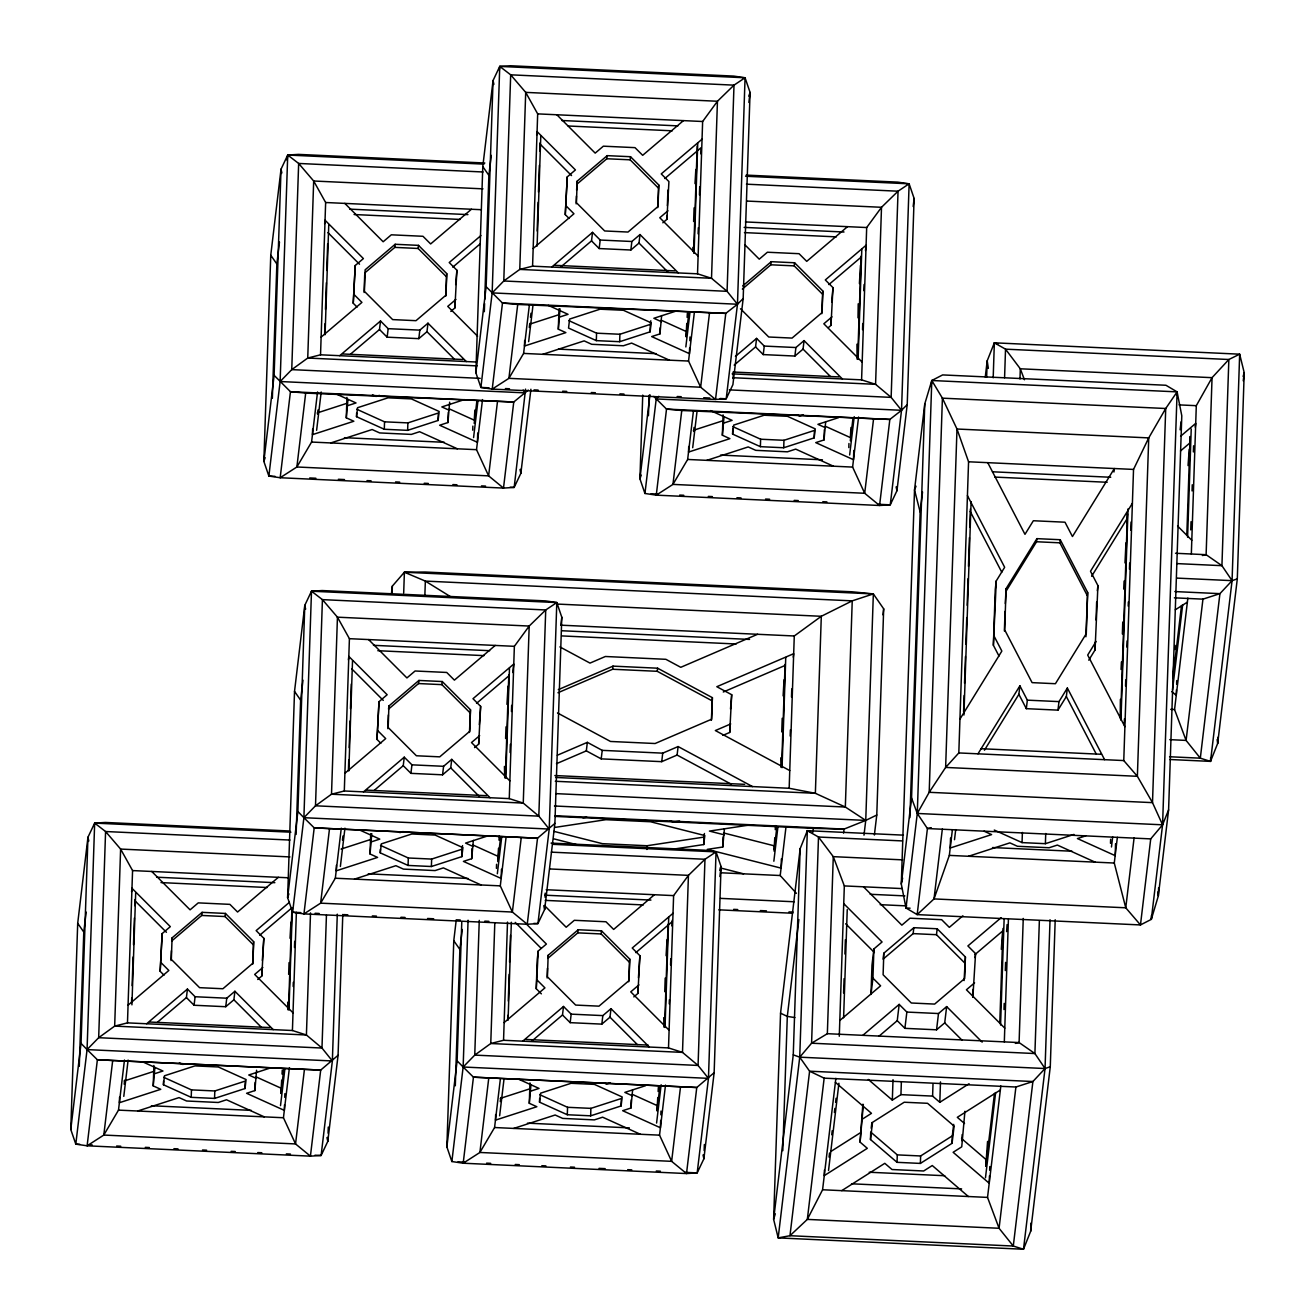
<?xml version="1.0" encoding="UTF-8"?>
<svg xmlns="http://www.w3.org/2000/svg" width="1315" height="1315" viewBox="0 0 1315 1315"><rect width="100%" height="100%" fill="white"/><g stroke="black" fill="none" stroke-linecap="round" stroke-linejoin="round"><path stroke-width="1.5" d="M1120.216 717.776L1120.396 699.366M342.788 914.451L338.07 1055.304L327.797 1141.371L321.107 1155.491L310.422 1156.148L87.119 1145.809L75.793 1144.132L70.78 1129.47L77.7 923.294L87.957 837.228L94.664 823.108L105.332 822.45L289.711 830.998M79.278 1066.35L83.782 932.056L86.165 912.084M70.78 1129.47L81.037 1043.403L87.957 837.228L88.795 841.041M290.911 832.198L94.664 823.108L87.069 1049.6L75.793 1144.132L79.87 1144.329M119.566 1097.17L119.369 1102.726L160.759 1089.313L153.214 1085.894L153.888 1065.512M338.07 1055.304L320.696 1070.081L97.376 1059.759L87.069 1049.6L98.674 1037.699L114.668 1026.111L127.473 1022.873L132.568 870.579L120.618 849.079L105.578 831.524L94.664 823.108M131.582 1002.079L131.714 997.97M132.125 985.675L133.094 956.958M133.505 944.647L134.393 918.002M134.804 905.69L135.018 899.542M131.927 1004.857L135.692 892.589M153.214 1085.894L154.874 1067.583M163.997 975.155L160.167 971.325L162.156 933.584L170.325 926.648L131.977 888.283L131.566 891.767M160.167 971.325L162.156 933.584M163.438 1084.76L164.506 1075.769L194.965 1065.89L218.306 1066.975L246.086 1079.549L245.017 1088.541L214.559 1098.419L191.217 1097.335L163.438 1084.76L163.57 1081.029M171.049 960.575L171.377 950.794M172.068 937.891L171.344 959.424L199.568 987.664L222.909 988.749L252.924 963.205L253.647 941.655L225.424 913.432L202.099 912.347L172.068 937.891L171.706 940.998L201.721 915.454L202.099 912.347M191.217 1097.335L191.464 1089.888L163.685 1077.314M214.559 1098.419L214.805 1090.957L245.264 1081.094L245.017 1088.541M484.84 163.011L298.406 154.381L287.722 155.038L281.032 169.175L270.759 255.225L263.855 461.401L268.868 476.063L280.177 477.739L503.497 488.079L514.165 487.421L520.871 473.301L530.898 389.24M252.628 964.355L253.647 941.655M272.353 398.281L276.857 263.986L279.47 242.026M265.137 457.702L263.855 461.401L274.112 375.334L281.032 169.175L281.87 172.972M284.517 1104.797L284.336 1110.37L246.595 1093.291L254.863 1090.595L255.143 1082.442M254.863 1090.595L256.589 1070.246M257.74 979.494L261.817 976.026L262.014 970.174M262.342 960.443L263.822 938.285L256.146 930.609L289.382 902.337M261.817 976.026L263.822 938.285M294.527 691.394L287.607 897.57L292.62 912.232L303.946 913.909L527.249 924.248L537.934 923.59L544.64 909.47L554.897 823.404L561.801 617.228L556.804 602.566L545.478 600.889L322.159 590.55L311.491 591.208L304.784 605.344L294.527 691.394L300.625 700.155L296.122 834.45M288.659 974.316L289.053 962.629M284.78 1097.384L284.895 1093.669M288.527 1009.345L291.897 908.846M288.955 1010.068L292.374 908.024M288.906 893.871L287.607 897.57L297.88 811.519L304.784 605.344L305.639 609.141M293.179 986.464L293.311 982.354M294.478 947.49L294.692 941.343M314.975 1155.211L321.107 1155.491L332.366 1060.958L321.978 1048.039L306.411 1034.987L292.423 1030.516L296.385 912.314M312.641 429.101L312.444 434.657L353.834 421.244L346.289 417.825L346.963 397.442M533.841 923.409L537.934 923.59L549.21 829.058L556.804 602.566L311.491 591.208L303.897 817.7L292.62 912.232L300.79 912.61M274.999 476.342L268.868 476.063L280.128 381.531L291.749 369.63L307.743 358.042L320.531 354.803L325.643 202.51L313.677 181.01L298.653 163.454L287.722 155.038L287.114 160.249M324.641 334.01L324.986 323.753M325.479 309.403L326.367 282.741M326.778 270.43L327.665 243.768M325.068 334.733L328.766 224.52M310.521 912.889L306.411 1034.987L114.668 1026.111L120.618 849.079L289.925 856.92M326.432 915.339L321.978 1048.039L98.674 1037.699L105.578 831.524L289.974 840.055M346.289 417.825L347.949 399.513M357.072 307.085L353.242 303.255L355.231 265.515L363.4 258.578L325.052 220.213L324.641 223.698M353.242 303.255L355.231 265.515M336.393 865.27L336.213 870.826L377.586 857.413L370.041 853.994L370.731 833.611M327.945 1137.278L327.797 1141.371L326.958 1137.557M328.076 1133.201L328.273 1127.086M337.298 914.172L332.366 1060.958L87.069 1049.6L81.037 1043.403M356.513 416.691L357.581 407.699L388.04 397.82L411.381 398.905L439.161 411.48L438.092 420.471L407.634 430.35L384.292 429.265L356.513 416.691L356.628 412.959M554.897 823.404L537.523 838.197L314.203 827.858L303.897 817.7L315.501 805.799L331.512 794.211L344.3 790.989L349.412 638.679L337.445 617.179L322.422 599.624L311.491 591.208M364.107 292.505L364.699 274.884M348.409 770.179L348.754 759.922M349.165 747.627L350.053 720.965M350.464 708.654L351.286 684.047M348.82 770.919L352.519 660.689M384.292 429.265L384.539 421.819L356.76 409.244M370.041 853.994L371.767 833.644M380.84 743.254L376.994 739.424L378.999 701.684L387.152 694.747L348.804 656.382L348.393 659.867M376.994 739.424L378.999 701.684M380.265 852.86L381.35 843.868L411.809 833.989L435.134 835.074L462.929 847.649L461.844 856.64L431.386 866.519L408.061 865.434L380.265 852.86L380.397 849.145M392.084 594.265L392.347 586.096L404.395 572.222L425.09 572.025L851.989 591.783L873.341 593.92L883.68 608.845L876.776 815.021L874.376 835.025M387.876 728.691L388.336 714.966M388.911 705.991L388.188 727.54L416.395 755.763L439.736 756.848L469.767 731.304L470.491 709.755L442.267 681.532L418.926 680.447L388.911 705.991L388.533 709.097L418.548 683.553L418.926 680.447M407.634 430.35L407.88 422.888L438.339 413.025L438.092 420.471M403.689 592.966L404.395 572.222L873.341 593.92L865.747 820.412L863.988 835.173M408.061 865.434L408.308 857.988L380.528 845.414M424.86 595.383L425.353 581.098L404.395 572.222M445.703 296.286L446.722 273.586L418.499 245.363L395.158 244.278L365.143 269.822L364.419 291.355L392.643 319.594L415.984 320.679L445.999 295.135L446.722 273.586M431.386 866.519L431.649 859.073L462.107 849.194L462.535 845.594M477.723 433.013L477.411 442.3L439.654 425.222L447.938 422.542L448.284 412.335M447.938 422.542L449.664 402.176M450.815 311.425L454.891 307.957L455.154 300.165M455.68 284.566L456.897 270.216L449.22 262.54L480.945 235.549M454.891 307.957L456.897 270.216M551.067 843.096L704.725 850.197L716.05 851.873L721.064 866.536L714.144 1072.711L703.887 1158.778L697.18 1172.898L686.512 1173.555L463.192 1163.216L451.867 1161.54L446.87 1146.877L453.774 940.702L456.157 920.697M472.726 430.186L472.874 426.109M475.882 372.77L482.786 166.594L493.059 80.527L499.749 66.407L510.434 65.75L733.737 76.089L745.063 77.766L750.076 92.428L743.172 298.604L732.899 384.67L726.209 398.79L715.524 399.448L492.221 389.108L480.896 387.432L475.882 372.77L486.139 286.703L493.059 80.527L493.898 84.341M461.844 856.64L462.107 849.194M455.302 1085.795L459.872 949.463L462.255 929.491M446.87 1146.877L457.127 1060.827L461.779 922.012M469.455 732.455L470.491 709.755M484.315 311.688L484.594 303.551M484.725 299.475L488.884 175.355L491.268 155.384M468.074 920.221L463.143 1067.007L451.867 1161.54M501.475 869.199L501.163 878.469L463.422 861.391L471.69 858.711L472.036 848.504M471.69 858.711L473.351 840.384M474.567 747.594L478.66 744.126L478.857 738.274M479.301 724.647L480.649 706.385L472.989 698.709L513.77 664.026L512.751 672.524M478.66 744.126L480.649 706.385M479.268 920.368L474.748 1055.107L463.143 1067.007L473.449 1077.166L696.769 1087.505L714.144 1072.711M496.429 868.393L496.56 864.317M494.785 923.459L490.758 1043.518L474.748 1055.107L698.068 1065.446L708.456 1078.366L697.18 1172.898L684.918 1172.339M505.618 738.52L506.012 726.833M505.371 777.444L508.806 674.907M505.782 778.184L509.48 667.954M495.64 1114.578L495.459 1120.133L536.849 1106.72L529.288 1103.301L529.978 1082.919M510.072 752.509L510.352 744.306M511.453 711.497L511.65 705.35M297.88 811.519L303.897 817.7L549.21 829.058L538.821 816.138L523.255 803.087L509.267 798.616L514.362 646.322L529.189 626.055L545.725 609.963L556.804 602.566M524.669 340.454L524.471 346.026L565.861 332.613L558.316 329.194L558.99 308.795M521.003 469.208L520.871 473.301L520.033 469.488M457.127 1060.827L463.143 1067.007L708.456 1078.366L716.05 851.873L704.971 859.27L698.068 1065.446L682.501 1052.395L490.758 1043.518L503.546 1040.28L507.508 922.094M525.573 389.108L514.165 487.421L510.089 487.24M489.065 387.81L480.896 387.432L492.155 292.9L503.777 280.983L519.77 269.411L532.575 266.172L537.671 113.879L525.704 92.379L510.68 74.824L499.749 66.407L499.338 69.876M507.656 1019.487L507.787 1015.377M508.28 1001.027L509.168 974.366M509.579 962.07L510.483 935.409M508.067 1020.226L511.354 922.242M537.161 231.013L538.114 202.313M538.46 192.056L539.364 165.394M539.84 151.028L540.12 142.825M537.095 246.102L540.794 135.889M529.288 1103.301L530.948 1084.99M541.369 993.844L536.257 988.732L537.227 959.506L538.246 950.992L546.399 944.055L526.526 924.166M536.257 988.732L538.246 950.992M558.316 329.194L560.042 308.844M569.099 218.454L565.269 214.608L567.258 176.884L575.428 169.931L537.079 131.582L536.668 135.067M565.269 214.608L567.258 176.884M544.772 905.394L544.64 909.47L543.785 905.673M545.051 897.225L545.183 893.148M539.528 1102.167L540.596 1093.176L571.055 1083.297L594.396 1084.382L622.176 1096.957L621.107 1105.948L590.649 1115.827L567.307 1114.742L539.528 1102.167L539.643 1098.452M547.122 977.982L547.451 968.202M548.158 955.298L547.435 976.831L575.658 1005.071L598.982 1006.156L629.014 980.612L629.737 959.062L601.514 930.839L578.173 929.754L548.158 955.298L547.78 958.405L577.811 932.861L578.173 929.754M576.151 203.874L576.414 196.034M576.611 190.165L577.17 181.174L607.201 155.647L630.526 156.715L658.749 184.955L658.026 206.504L628.011 232.048L604.67 230.963L576.447 202.724L577.17 181.174M567.307 1114.742L567.554 1107.296L539.775 1094.721M596.32 340.634L568.54 328.06L569.609 319.068L600.067 309.189L623.409 310.274L651.188 322.833L650.12 331.824L619.661 341.703L596.32 340.634L596.566 333.172L568.787 320.613M590.649 1115.827L590.895 1108.364L621.354 1098.502L621.107 1105.948M619.661 341.703L619.907 334.257L650.366 324.378L650.793 320.778M642.739 395.108L639.928 478.808L644.942 493.47L656.267 495.147L879.571 505.486L890.255 504.829L896.961 490.709L907.218 404.642L914.122 198.466L909.125 183.804L897.8 182.127L746.197 175.109M650.12 331.824L650.366 324.378M628.702 981.763L629.737 959.062M648.443 415.688L649.117 395.338M657.73 207.655L658.749 184.955M660.672 1120.347L660.426 1127.777L622.669 1110.698L630.953 1108.019L631.216 1099.85M630.953 1108.019L632.614 1089.691M633.83 996.902L637.906 993.433L638.104 987.581M638.433 977.85L639.895 955.693L632.236 948.016L673.017 913.317M689.619 348.097L689.438 353.669L651.681 336.574L659.966 333.895L660.163 327.78M637.906 993.433L639.895 955.693M659.966 333.895L661.626 315.584M662.842 222.794L666.919 219.326L667.05 215.413M667.379 205.682L667.905 190.1M666.919 219.326L668.924 181.585L661.248 173.909L702.046 139.209M646.881 849.457L646.996 845.742L704.002 837.096L704.429 833.496M664.749 991.724L665.193 978.097M660.853 1114.791L660.985 1111.076M664.617 1026.752L668.053 924.215M665.028 1027.492L668.727 917.262M689.865 340.667L689.997 336.969M693.63 221.512L694.09 207.869M693.63 252.644L697.213 145.998M694.057 253.368L697.739 143.154M669.253 1003.871L669.401 999.762M670.568 964.898L670.765 958.75M671.866 925.941L672.195 920.303M549.736 868.952L688.435 875.363L682.501 1052.395L668.513 1047.924L673.609 895.614L688.435 875.363L704.971 859.27L551.33 852.153M688.715 446.508L688.534 452.064L729.907 438.651L722.362 435.232L723.053 414.85M698.134 233.856L698.347 227.709M699.448 194.899L699.712 186.681M700.813 153.871L701.027 147.724L664.815 178.528M486.139 286.703L502.478 303.042L517.716 304.455L725.781 313.381L737.468 304.242L727.08 291.322L711.514 278.287L697.525 273.816L702.637 121.506L717.448 101.255L734 85.146L745.063 77.766L737.468 304.242L726.209 398.79L720.078 398.511M674.266 849.013L703.755 844.542L704.002 837.096M711.366 720.357L712.385 697.657L657.615 668.201L613.004 666.13L558.316 689.635M712.385 697.657L711.662 719.206L655.1 743.517L610.489 741.463L557.478 712.944M722.362 435.232L724.023 416.921M704.018 1154.702L703.887 1158.778L703.032 1154.965M704.15 1150.609L704.363 1144.494M733.113 378.539L733.31 372.408M732.587 434.098L733.671 425.107L764.13 415.228L787.455 416.313L815.251 428.887L814.166 437.879L783.707 447.757L760.382 446.673L732.587 434.098L732.784 428.509M781.389 858.859L781.077 868.13L707.256 849.375L722.757 847.024L723.102 836.833M722.757 847.024L724.417 828.713M722.872 735.381L729.71 732.455L729.973 724.664M730.499 709.064L731.699 694.715L716.823 686.709L793.685 653.687L793.274 657.171M729.71 732.455L731.699 694.715M760.382 446.673L760.629 439.226L732.85 426.652M783.707 447.757L783.97 440.295L814.429 430.432L814.166 437.879M781.751 731.913L782.211 718.286M781.636 766.941L785.071 664.404M782.047 767.664L785.745 657.451M1055.205 919.777L1050.274 1066.744L1030.664 1231.267L1023.497 1249.25L778.184 1237.892L773.631 1219.367L780.551 1013.191L800.161 848.668L807.328 830.686L903.405 835.14M790.2 736.022L790.397 729.874M791.499 697.049L791.778 688.846M876.776 815.021L865.747 820.412L845.331 807.032L815.366 793.307L789.164 788.277L794.276 635.983L821.3 616.291L852.235 600.856L873.341 593.92M782.803 1150.707L787.307 1016.413L798.863 919.547M773.631 1219.367L793.257 1054.844L800.161 848.668M821.776 313.693L822.812 290.993L794.589 262.77L771.247 261.685L742.728 285.947M822.812 290.993L822.089 312.543L792.057 338.087L768.716 337.002L740.509 308.778M810.73 831.754L807.328 830.686L799.734 1057.178L778.184 1237.892L789.97 1235.706L1013.29 1246.045L1023.497 1249.25L1045.047 1068.536L1050.044 919.711M853.797 450.437L853.484 459.708L815.744 442.629L824.012 439.95L824.357 429.742M824.012 439.95L825.672 421.622M828.253 327.682L830.981 325.364L831.179 319.512M831.754 301.99L832.97 287.623L825.31 279.947L866.092 245.247L865.467 250.491M830.981 325.364L832.97 287.623M793.257 1054.844L799.734 1057.178L811.585 1043.206L827.349 1033.689L833.283 856.657L818.505 837.03L807.328 830.686M824.439 1170.071L824.258 1175.643L867.308 1148.324L860.076 1142.127L862.854 1104.238M848.816 447.593L848.948 443.517M858.005 317.819L858.218 303.814M857.692 358.683L861.128 256.146M858.103 359.422L861.802 249.192M862.541 329.654L862.739 323.49M863.84 290.681L864.054 284.533M839.282 1036.253L844.329 885.916L833.283 856.657L902.632 859.862M653.802 396.456L666.524 409.096L681.762 410.494L889.844 419.436L901.531 410.296L891.143 397.377L875.576 384.325L861.588 379.854L866.684 227.544L881.51 207.293L898.046 191.201L909.125 183.804L901.531 410.296L890.255 504.829L877.993 504.27M843.589 993.006L844.082 978.656M844.904 954.033L845.381 939.683M843.605 1017.761L847.238 909.586M860.076 1142.127L863.347 1104.534M873.916 948.92L871.977 965.194L870.99 994.419L872.93 978.146L873.916 948.92L882.069 941.984L843.72 903.619M870.481 1139.53L872.535 1122.336L904.21 1102.233L927.552 1103.301L954.115 1126.117L952.06 1143.31L920.385 1163.413L897.044 1162.329L870.481 1139.53L870.727 1132.084L897.29 1154.882L920.632 1155.967L952.323 1135.848L953.687 1124.391M897.093 486.632L896.961 490.709L896.107 486.895M883.811 953.211L883.105 974.76L911.311 1003L934.653 1004.085L964.684 978.541L965.407 956.991L937.184 928.768L913.843 927.683L883.811 953.211L883.105 959.161L913.136 933.617L913.843 927.683M969.073 1083.724L939.814 1102.299L932.598 1096.102L900.939 1094.639L892.326 1100.113L893.016 1079.714M901.301 884.075L914.517 489.953L924.774 403.886L931.793 380.512L942.625 374.923L1165.945 385.262L1177.106 391.87L1181.791 415.787L1168.591 809.925L1158.318 895.975L1151.315 919.366L1140.467 924.938L917.163 914.615L906.002 908.007L901.301 884.075L911.558 798.024L924.774 403.886M897.044 1162.329L897.29 1154.882M910.079 908.188L906.002 908.007L906.134 904.03M909.914 817.601L920.155 511.995L922.538 492.024M900.939 1094.639L901.35 1082.409M920.385 1163.413L920.632 1155.967M932.598 1096.102L933.009 1083.872M939.814 1102.299L940.488 1081.916M950.548 838.033L950.203 848.011L991.592 834.598L984.047 831.179M906.002 908.007L917.278 813.459L929.195 792.304L945.633 767.434L958.816 752.936L968.563 461.779L956.991 429.019L942.411 398.166L931.793 380.512L1177.106 391.87L1162.575 824.817L1151.315 919.366L1151.447 915.388M963.599 711.892L964.142 695.487M964.552 683.192L965.457 656.547M965.868 644.235L966.755 617.59M967.166 605.295L968.07 578.633M968.481 566.338L969.434 537.638M969.78 527.381L970.404 508.938M963.928 715.031L971.095 501.623M952.06 1143.31L952.323 1135.848M964.092 980.563L965.407 956.991M986.644 377.142L987.203 360.803L994.354 342.821L1239.667 354.179L1244.22 372.704L1237.3 578.879L1217.69 743.402L1210.523 761.385L1169.643 759.495M961.939 1140.713L962.153 1134.598M989.472 1175.857L989.225 1183.27L953.128 1152.302L961.742 1146.828L964.931 1111.274M993.187 377.8L994.354 342.821L997.773 343.889M972.706 997.164L972.968 989.373M972.886 997.082L975.566 953.622L967.889 945.945L1001.142 917.673M998.973 656.021L993.384 645.27L995.258 589.399L996.277 580.885L1004.66 567.291L967.429 495.623M993.384 645.27L996.277 580.885M1004.578 377.75L1005.531 349.165L994.354 342.821M1004.381 631.036L1005.038 611.409M1005.301 603.569L1006.074 588.693L1036.91 538.64L1060.252 539.725L1087.653 592.473L1086.272 633.666L1055.419 683.718L1032.094 682.633L1004.693 629.885L1006.074 588.693M989.653 1170.284L989.784 1166.569M1019.98 378.967L1020.309 368.792L1005.531 349.165L1228.851 359.505L1239.667 354.179L1232.073 580.655L1210.523 761.385L1200.316 758.18L1169.577 756.75M999.795 1022.823L1002.967 928.489M1000.567 1025.026L1004.134 918.889M1004.002 1009.558L1004.2 1003.394M1005.301 970.585L1005.581 962.383M1006.616 931.628L1007.093 924.577M1004.315 1041.907L1008.408 919.448M1073.944 834.433L1045.392 843.688L1022.051 842.603L1022.396 832.444M1023.251 918.429L1019.092 1042.565L1034.905 1053.545L1045.047 1068.536L1050.274 1066.744M1039.36 920.862L1034.905 1053.545L811.585 1043.206L818.505 837.03L902.501 840.926M1030.664 1231.267L1030.927 1223.098M1045.392 843.688L1045.737 833.513M1085.894 636.772L1087.653 592.473M1088.754 660.179L1095.05 649.972L1095.313 641.999M1096.053 620.039L1096.644 602.089M1095.05 649.972L1097.926 585.602L1090.497 571.269L1132.396 503.267M1110.501 843.342L1110.633 839.249M1122.369 633.978L1122.763 622.011M1115.564 843.671L1115.169 855.638L1077.429 838.559L1085.697 835.88M1120.561 719.157L1127.432 514.149M1120.955 720.242L1128.04 508.889M1124.226 724.992L1124.44 718.845M1125.541 686.036L1125.739 679.888M1126.84 647.079L1127.054 640.931M1128.221 606.084L1128.352 601.974M1129.454 569.181L1129.667 563.034M1130.768 530.224L1131.032 522.022M1117.356 837.343L1114.282 863.034L1125.755 907.794L1140.467 924.938L1150.724 838.888L1162.575 824.817L1152.499 802.643L1137.376 776.31L1123.766 760.563L1133.53 469.422L1148.735 437.895L1165.715 408.505L1177.106 391.87L1176.678 395.322M1158.597 887.773L1158.318 895.975L1157.825 891.948M1176.432 689.849L1176.251 695.405L1171.731 691.542M1176.629 684.277L1176.744 680.562M1186.82 534.958L1190.124 436.531L1189.648 443.171L1180.492 450.963M1187.593 537.145L1191.226 428.986M1190.749 529.896L1191.028 521.693M1192.064 490.922L1192.261 484.775M1193.362 451.965L1193.576 445.801M1191.341 554.042L1196.305 405.678L1212.052 377.668L1228.851 359.505L1221.931 565.68L1232.073 580.655L1237.3 578.879M1210.523 761.385L1210.655 757.604M1217.887 737.271L1217.69 743.402L1217.115 739.622M1123.7 589.087L1124.095 581.049M1124.983 562.935L1125.969 542.799M1126.955 522.68L1127.399 513.491M1121.054 669.466L1121.432 661.905M281.673 1080.157L280.9 1093.488L283.81 1069.079M282.035 1074.076L282.281 1070.032M290.023 938.285L290.96 922.094M474.863 410.066L474.271 420.175L449.27 408.866M497.826 859.846L498.516 848.257M498.993 840.154L499.223 836.11M506.965 704.363L508.034 686.151M686.775 323.441L686.003 336.772L688.912 312.378M687.137 317.375L687.367 313.332M694.994 183.607L695.832 169.438M657.763 1097.565L656.974 1110.896L659.883 1086.486M658.125 1091.483L658.355 1087.439M666.097 955.693L667.05 939.518M774.091 849.326L774.782 837.754M775.258 829.65L775.488 825.606M783.115 695.882L784.069 679.691M850.953 427.474L850.361 437.583L825.36 426.274M859.402 283.58L860.47 265.367M856.953 344.201L857.068 359.126M987.565 1141.42L985.773 1166.389L994.485 1093.39M1001.307 949.348L1002.622 931.036L975.122 954.427M1174.311 657.631L1172.816 678.524L1181.511 605.525M1174.887 649.495L1175.183 645.418M1188.053 465.559L1189.22 449.27M112.613 1061.156L103.803 1135.059L87.119 1145.809L97.376 1059.759L320.696 1070.081L310.422 1156.148L295.546 1143.935L283.448 1117.75L289.432 1067.665M304.357 1070.032L295.546 1143.935L103.803 1135.059L118.498 1110.123L124.465 1060.038M124.185 1084.185L124.662 1080.125M123.791 1096.365L128.114 1060.071M157.389 1022.265L186.418 997.575L187.437 989.061L195.097 996.737L226.755 998.2L234.908 991.263L273.257 1029.629M234.908 991.263L233.889 999.778L225.736 1006.715L194.078 1005.252L195.097 996.737M253.285 944.762L225.062 916.539L225.424 913.432M225.736 1006.715L226.755 998.2M528.285 390.062L513.754 402.012L305.688 393.086L296.878 466.989L280.177 477.739L290.451 391.689L274.112 375.334M305.688 393.086L290.451 391.689L513.754 402.012L503.497 488.079L488.621 475.866L296.878 466.989L311.573 442.054L317.54 391.969M317.49 414.077L317.983 410.017M316.619 430.317L321.189 392.002M300.625 700.155L302.992 680.184M280.506 1105.652L284.829 1069.358M350.464 354.195L379.493 329.506L380.512 320.992L388.172 328.668L419.83 330.131L427.983 323.194L466.332 361.559M364.765 272.928L394.796 247.384L395.158 244.278M427.983 323.194L426.964 331.709L418.811 338.645L387.152 337.182L388.172 328.668M329.44 829.255L320.63 903.158L303.946 913.909L314.203 827.858L537.523 838.197L527.249 924.248L512.373 912.035L500.292 885.866L506.012 837.803M521.184 838.132L512.373 912.035L320.63 903.158L335.325 878.223L341.292 828.138M342.459 840.088L342.952 836.028M340.371 866.486L344.941 828.171M446.36 276.692L418.137 248.469L418.499 245.363M418.811 338.645L419.83 330.131M391.393 594.101L392.347 586.096M374.216 790.381L403.245 765.675L404.264 757.177L411.94 764.837L443.582 766.3L451.735 759.363L490.084 797.728M451.735 759.363L450.733 767.878L442.563 774.814L410.921 773.352L411.94 764.837M470.113 712.878L441.889 684.638L442.267 681.532M474.205 423.381L476.868 401.009M473.581 437.583L477.904 401.289M497.432 401.963L488.621 475.866L476.523 449.681L482.506 399.596M442.563 774.814L443.582 766.3M517.716 304.455L508.905 378.342L492.221 389.108L502.478 303.042L725.781 313.381L715.524 399.448L700.648 387.218L688.55 361.05L694.287 313.003M709.459 313.332L700.648 387.218L508.905 378.342L523.6 353.423L529.32 305.359M529.288 327.484L529.764 323.408M530.487 317.31L530.981 313.249M528.646 341.67L532.97 305.376M497.728 861.588L500.637 837.195M497.333 873.752L501.673 837.458M488.703 1078.563L479.893 1152.466L463.192 1163.216L473.449 1077.166L696.769 1087.505L686.512 1173.555L671.636 1161.342L659.538 1135.157L665.505 1085.089M560.963 266.863L591.52 240.875L592.539 232.361L600.199 240.037L631.857 241.5L640.011 234.563L678.359 272.928M576.808 184.281L606.823 158.753L607.201 155.647M640.011 234.563L638.991 243.078L630.838 250.014L599.18 248.551L600.199 240.037M680.447 1087.439L671.636 1161.342L479.893 1152.466L494.572 1127.53L500.308 1079.484M500.259 1101.592L500.752 1097.532M499.634 1115.794L503.957 1079.5M560.847 625.25L561.801 617.228M658.388 188.061L630.164 159.822L630.526 156.715M630.838 250.014L631.857 241.5M556.442 763.703L586.326 750.865L587.345 742.35L602.221 750.355L662.727 753.15L678.113 746.558L752.509 786.584M531.95 1040.987L562.491 1014.983L563.51 1006.468L571.187 1014.144L602.829 1015.607L610.998 1008.671L649.331 1047.036M731.321 784.233L677.094 755.057L661.724 761.664L601.202 758.87L602.221 750.355M610.998 1008.671L609.979 1017.185L601.826 1024.122L570.168 1022.659L571.187 1014.144M557.955 692.742L612.642 669.253L613.004 666.13M649.955 394.747L639.928 478.808L641.227 475.11M644.942 493.47L656.218 398.938L658.799 396.292M629.359 962.186L601.136 933.946L601.514 930.839M601.826 1024.122L602.829 1015.607M685.838 346.93L689.931 312.641M681.762 410.494L672.951 484.397L656.267 495.147L666.524 409.096L889.844 419.436L879.571 505.486L864.695 493.273L852.613 467.088L858.58 417.019M712.023 700.78L657.253 671.308L657.615 668.201M873.505 419.37L864.695 493.273L672.951 484.397L687.646 459.461L693.383 411.414M693.58 431.484L694.057 427.424M692.693 447.725L697.032 411.431M661.724 761.664L662.727 753.15M748.876 102.439L750.076 92.428L748.794 96.143M677.094 755.057L678.113 746.558M656.58 1123.059L661.149 1084.744M734.181 365.11L755.566 346.913L756.585 338.399L764.262 346.075L795.904 347.538L804.057 340.601L842.405 378.967M742.35 289.053L770.869 264.792L771.247 261.685M703.755 844.542L704.824 835.551L650.498 821.744L605.886 819.689L554.782 827.431M804.057 340.601L803.054 349.116L794.885 356.053L763.242 354.59L764.262 346.075M719.864 876.546L721.064 866.536L719.765 870.251M822.434 294.116L794.211 265.877L794.589 262.77M794.885 356.053L795.904 347.538M773.993 851.084L776.902 826.675M773.845 861.226L777.921 826.954M796.397 893.345L780.206 875.527L785.926 827.464M850.295 440.788L852.958 418.433M849.654 454.99L854.224 416.674M812.834 832.362L813.311 828.368L844.033 829.091L865.747 820.412L554.47 805.996M913.169 206.471L914.122 198.466M843.556 833.085L844.033 829.091L554.651 815.695M824.16 1078.152L807.328 1219.399L789.97 1235.706L809.596 1071.199L799.734 1057.178L1045.047 1068.536L1032.9 1081.522L1015.903 1087.012L824.16 1078.152L809.596 1071.199L1032.9 1081.522L1013.29 1246.045L999.071 1228.276L987.532 1197.406L1000.83 1085.96M882.973 614.845L883.68 608.845M1015.903 1087.012L999.071 1228.276L807.328 1219.399L822.582 1189.763L835.863 1078.333M829.058 1157.101L829.551 1153.041M831.721 1134.796L832.198 1130.736M834.384 1112.49L834.861 1108.43M835.584 1102.348L836.077 1098.288M828.532 1170.498L838.921 1083.264M931.168 385.706L931.793 380.512L917.278 813.459L927.42 828.549L917.163 914.615L934.012 898.918L949.331 855.391L952.389 829.716M871.188 1128.254L871.878 1122.533M878.913 1036.269L897.241 1020.67L899.181 1004.397L906.857 1012.073L938.499 1013.536L946.652 1006.6L982.157 1042.121M946.652 1006.6L944.712 1022.873L936.559 1029.809L904.901 1028.346L906.857 1012.073M985.264 377.06L987.203 360.803L988.338 368.364M942.345 829.025L934.012 898.918L1125.755 907.794L1134.089 837.902M964.684 962.942L936.477 934.702L937.184 928.768M954.509 839.71L955.709 829.617M936.559 1029.809L938.499 1013.536M975.073 957.682L975.566 953.622M1005.696 591.799L1036.549 541.747L1036.91 538.64M984.442 750.224L1018.878 694.336L1019.898 685.822L1027.344 700.155L1026.325 708.67L1057.967 710.133L1066.35 696.523L1067.369 688.024L1104.6 759.676M1087.275 595.58L1059.89 542.832L1060.252 539.725M985.477 1177.763L995.636 1092.551M1057.967 710.133L1058.986 701.618L1067.369 688.024M1097.318 590.698L1097.926 585.602M1113.937 472.019L1114.364 468.535L1072.448 536.536L1065.002 522.203L1033.36 520.74L1024.977 534.334L987.746 462.666M1111.471 846.975L1112.671 836.882M1180.13 429.791L1181.084 421.786M1195.269 427.194L1195.713 423.381L1180.607 436.235M1172.52 689.898L1182.678 604.686M1176.892 578.107L1232.073 580.655L1219.926 593.657L1200.316 758.18L1186.097 740.411L1174.558 709.541L1187.856 598.095M1174.854 591.569L1219.926 593.657L1202.946 599.147L1186.097 740.411L1169.775 739.655M1243.25 380.824L1244.22 372.704L1243.119 376.419M901.745 882.102L902.632 878.141M774.19 1217.509L775.291 1213.811M916.013 486.221L914.517 489.953L920.155 511.995M1168.591 809.925L1162.575 824.817L917.278 813.459L911.558 798.024M959.95 719.091L1001.849 651.089L994.403 636.756M977.982 753.824L1019.898 685.822M1091.631 576.282L1127.136 518.652M1096.069 641.457L1087.686 655.067L1124.9 726.718M743.172 298.604L737.468 304.242L492.155 292.9L499.749 66.407L745.063 77.766M907.218 404.642L901.531 410.296L656.218 398.938M321.139 337.1L361.921 302.401L354.261 294.741M471.428 209.249L430.646 243.949L422.97 236.289L391.311 234.81L383.158 241.763L344.826 203.398M339.714 355.691L380.512 320.992M452.787 267.159L480.287 243.768M455.911 299.442L447.757 306.379L477.575 336.213M533.167 248.469L573.948 213.77L566.288 206.093M683.455 120.618L642.673 155.318L634.997 147.642L603.355 146.179L595.185 153.115L556.853 114.767M551.741 267.06L592.539 232.361M667.938 210.811L659.785 217.748L698.117 256.113M847.518 226.673L806.72 261.356L799.06 253.696L767.401 252.233L759.248 259.17L745.046 244.952M735.43 356.398L756.585 338.399M828.877 284.566L860.947 257.28M831.984 316.849L823.831 323.786L862.18 362.151M344.892 773.286L385.69 738.586L378.013 730.91M495.196 645.435L454.398 680.134L446.738 672.458L415.08 670.995L406.927 677.932L368.578 639.567M363.466 791.877L404.264 757.177M476.556 703.328L508.626 676.041M128.065 1005.17L168.846 970.47L161.186 962.81M278.353 877.319L237.571 912.018L229.895 904.358L198.253 902.879L190.083 909.832L151.751 871.467M479.663 735.611L471.51 742.548L509.858 780.913M146.639 1023.76L187.437 989.061M259.713 935.228L291.799 907.942M262.836 967.511L254.683 974.448L293.015 1012.813M504.138 1022.577L544.936 987.877L537.26 980.217M654.443 894.726L613.645 929.426L605.985 921.766L574.326 920.303L566.173 927.239L544.87 905.92M522.729 1041.168L563.51 1006.468M635.803 952.635L672.014 921.831M638.926 984.919L630.756 991.855L669.105 1030.22M839.808 1020.506L880.606 985.806L872.93 978.146M962.909 915.799L949.315 927.354L941.655 919.678L909.996 918.215L901.843 925.168L863.495 886.803M862.919 1035.25L899.181 1004.397M974.579 982.847L966.426 989.784L1004.775 1028.149M1175.314 609.782L1187.379 602.139M862.87 1118.802L871.467 1113.345L835.387 1082.36M830.981 1151.414L861.259 1132.199M841.748 1190.65L884.798 1163.331L892.014 1169.528L923.656 1170.991L932.269 1165.534L968.366 1196.518M1000.337 1090.004L957.304 1117.323L964.52 1123.52M757.621 634.274L680.759 667.313L665.883 659.308L605.377 656.497L589.991 663.105L559.878 646.898M557.346 755.237L587.345 742.35M723.283 692.019L784.891 665.538M730.729 723.94L715.36 730.548L789.756 770.574M531.211 323.671L559.105 314.63M559.763 316.997L568.047 314.318L548.273 305.359M317.31 412.91L347.078 403.261M347.735 405.628L356.02 402.949L336.245 394.007M379.378 395.371L376.074 396.44L372.474 394.812M542.766 354.31L584.156 340.881L591.701 344.3L623.359 345.763L631.627 343.084L669.384 360.162M676.436 310.965L653.867 318.279L661.412 321.698M330.739 442.941L372.129 429.528L379.673 432.931L411.332 434.41L419.6 431.714L457.357 448.793M464.409 399.596L441.84 406.927L449.385 410.329M693.399 430.317L723.151 420.668M723.825 423.036L732.093 420.356L710.527 410.592M803.399 414.833L799.635 416.05L796.611 414.685M706.829 460.349L748.202 446.936L755.763 450.338L787.406 451.818L795.69 449.122L833.431 466.2M838.608 417.628L817.93 424.334L825.475 427.737M341.078 849.079L370.83 839.43M371.504 841.797L379.772 839.118L359.998 830.176M399.826 832.625L403.146 831.54M354.508 879.11L395.881 865.697L403.442 869.116L435.084 870.579L443.369 867.884L481.109 884.979M488.177 835.781L465.609 843.096L473.153 846.515M124.251 1080.979L154.003 1071.331M154.66 1073.697L162.945 1071.018L143.171 1062.076M137.664 1111.011L179.054 1097.598L186.599 1101L218.257 1102.48L226.525 1099.784L264.282 1116.862M269.46 1068.273L248.765 1074.996L256.326 1078.399M968.498 856.279L1009.887 842.866L1017.432 846.285L1049.091 847.748L1057.359 845.068L1095.116 862.147M500.325 1098.387L530.093 1088.738M530.75 1091.105L539.019 1088.426L517.452 1078.662M610.324 1082.902L606.56 1084.119L603.536 1082.755M513.754 1128.418L555.144 1115.005L562.688 1118.408L594.331 1119.887L602.615 1117.191L640.356 1134.27M645.55 1085.697L624.855 1092.403L632.4 1095.806M931.267 827.661L927.42 828.549L1150.724 838.888M1202.387 555.522L1206.118 554.7L1221.931 565.68L1176.859 563.593M1015.361 1043.387L1019.092 1042.565L827.349 1033.689M582.907 817.798L586.786 817.207M679.625 821.086L673.674 821.99L669.976 821.053M749.172 825.064L709.443 831.08L724.203 834.828M537.671 113.879L702.637 121.506M561.719 120.503L677.915 125.878M568.146 125.993L672.294 130.81M606.823 158.753L630.164 159.822M483.986 164.128L287.722 155.038L280.128 381.531L525.441 392.889L523.14 390.013M745.572 176.243L909.125 183.804M483.049 171.986L298.653 163.454L291.749 369.63L480.222 378.358M746.443 184.182L898.046 191.201L891.143 397.377L729.283 389.881M482.983 188.85L313.677 181.01L307.743 358.042L477.049 365.882M746.887 201.064L881.51 207.293L875.576 384.325L732.784 377.717M325.643 202.51L481.011 209.693M745.408 221.939L866.684 227.544M349.691 209.134L467.926 214.608M744.126 227.396L844 232.015M354.08 214.526L460.266 219.441M744.454 232.607L836.34 236.864M394.796 247.384L418.137 248.469M770.869 264.792L794.211 265.877M554.815 265.318L675.088 270.89M532.575 266.172L697.525 273.816M596.566 333.172L619.907 334.257M558.497 349.132L656.349 353.669M523.6 353.423L688.55 361.05M342.788 353.965L463.061 359.521M733.145 372.03L839.134 376.928M320.531 354.803L475.915 362.003M732.126 373.855L861.588 379.854M1179.062 404.889L1196.305 405.678M505.42 388.566L509.497 388.763M534.038 389.897L538.131 390.078M562.656 391.213L566.749 391.41M591.273 392.544L595.366 392.725M619.907 393.859L623.984 394.056M677.143 396.522L681.236 396.703M703.722 397.738L709.853 398.034M384.539 421.819L407.88 422.888M760.629 439.226L783.97 440.295M968.563 461.779L1133.53 469.422M344.431 437.681L444.322 442.3M720.521 455.089L822.434 459.806M992.496 471.789L1110.731 477.263M311.573 442.054L476.523 449.681M687.646 459.461L852.613 467.088M994.847 477.082L1107.164 482.276M309.748 477.953L315.879 478.249M338.366 479.285L344.497 479.564M366.984 480.616L371.077 480.797M395.601 481.931L399.694 482.128M424.235 483.262L428.312 483.443M452.853 484.578L456.946 484.775M481.471 485.909L485.564 486.09M651.073 493.766L657.204 494.046M679.691 495.081L683.784 495.278M708.308 496.413L712.401 496.593M736.926 497.728L741.019 497.925M765.56 499.059L769.637 499.24M794.178 500.39L798.271 500.571M822.796 501.705L826.888 501.903M1036.549 541.747L1059.89 542.832M1175.528 553.27L1206.118 554.7L1212.052 377.668L1020.309 368.792L1024.451 379.756M1174.377 597.832L1202.946 599.147M557.149 604.062L821.3 616.291L815.366 793.307L555.308 781.274M560.716 625.167L794.276 635.983M561.768 630.74L749.55 639.419M561.801 635.918L736.153 643.988M349.412 638.679L514.362 646.322M373.444 645.32L489.64 650.695M377.832 650.711L484.019 655.626M612.642 669.253L657.253 671.308M1027.344 700.155L1058.986 701.618M1170.728 709.36L1174.558 709.541M418.548 683.553L441.889 684.638M981.171 748.712L1101.444 754.284M958.816 752.936L1123.766 760.563M554.864 775.554L744.685 784.332M555.604 777.461L789.164 788.277M555.949 793.635L845.331 807.032L852.235 600.856L425.353 581.098L451.308 597.174M366.556 790.134L486.813 795.69M344.3 790.989L509.267 798.616M555.292 816.418L813.311 828.368M992.513 847.55L1072.021 851.232M949.331 855.391L1114.282 863.034M646.996 845.742L602.385 843.671L553.878 831.359M552.497 844.312L716.05 851.873M408.308 857.988L431.649 859.073M720.982 872.782L780.206 875.527M844.329 885.916L902.304 888.595M870.201 894.282L904.868 895.893M368.2 873.85L468.074 878.469M335.325 878.223L500.292 885.866M880.162 904.671L906.709 905.904M132.568 870.579L287.952 877.763M546.202 889.729L673.609 895.614M720.538 898.375L794.26 901.778M156.617 877.204L274.851 882.677M544.936 895.186L650.925 900.085M161.005 882.595L267.192 887.51M545.248 900.38L643.282 904.934M733.671 909.355L737.764 909.553M760.3 910.588L766.431 910.868M788.967 911.92L793.06 912.1M718.828 909.832L792.715 913.251M913.136 933.617L936.477 934.702M315.107 913.284L319.183 913.465M343.725 914.599L347.817 914.796M372.342 915.93L376.435 916.111M400.96 917.262L405.053 917.443M427.539 918.478L433.671 918.774M456.173 919.81L460.25 919.99M484.791 921.141L488.884 921.322M201.721 915.454L225.062 916.539M577.811 932.861L601.136 933.946M149.729 1022.034L269.986 1027.59M525.803 1039.442L648.114 1045.096M127.473 1022.873L292.423 1030.516M503.546 1040.28L668.513 1047.924M191.464 1089.888L214.805 1090.957M567.554 1107.296L590.895 1108.364M151.357 1105.751L251.247 1110.37M527.447 1123.158L629.359 1127.875M118.498 1110.123L283.448 1117.75M494.572 1127.53L659.538 1135.157M869.215 1172.24L944.762 1175.725M88.056 1144.707L92.132 1144.888M116.673 1146.023L120.75 1146.22M145.291 1147.354L149.384 1147.535M173.909 1148.685L178.002 1148.866M202.526 1150L206.619 1150.198M231.161 1151.332L235.237 1151.513M257.74 1152.565L261.817 1152.745M286.358 1153.88L290.451 1154.077M457.998 1161.835L464.129 1162.115M486.616 1163.15L490.709 1163.348M515.233 1164.482L519.326 1164.663M541.813 1165.715L545.906 1165.895M570.431 1167.03L574.524 1167.227M599.065 1168.361L605.196 1168.641M627.682 1169.676L631.775 1169.873M656.3 1171.007L660.393 1171.205M851.528 1183.796L961.61 1188.891M822.582 1189.763L987.532 1197.406M794.918 1017.58L787.307 1016.413L780.551 1013.191M723.562 832.954L774.305 845.841M720.226 867.9L743.55 873.818M553.631 838.806L576.907 844.723M661.297 320.235L686.298 331.544M994.272 830.044L1022.051 842.603M473.038 845.035L498.04 856.344M632.285 1094.343L657.286 1105.652M256.195 1076.936L281.196 1088.245M179.399 1062.882L182.999 1064.509M586.326 750.865L601.202 758.87M961.544 1138.527L986.25 1159.748M868.278 1079.451L892.326 1100.113M1177.599 526.066L1191.801 540.284M803.054 349.116L830.34 376.419M755.566 346.913L763.242 354.59M539.939 143.96L571.532 175.569M638.991 243.078L667.724 271.811M591.52 240.875L599.18 248.551M327.912 232.607L359.505 264.216M426.964 331.709L454.25 359.011M379.493 329.506L387.152 337.182M845.66 923.771L874.393 952.504M944.712 1022.873L961.955 1040.116M897.241 1020.67L904.901 1028.346M351.68 668.776L383.273 700.385M450.733 767.878L479.449 796.611M403.245 765.675L410.921 773.352M515.233 922.39L541.073 948.246M609.979 1017.185L637.265 1044.488M562.491 1014.983L570.168 1022.659M134.837 900.676L166.43 932.286M233.889 999.778L261.175 1027.081M186.418 997.575L194.078 1005.252M482.786 166.594L488.884 175.355M270.759 255.225L276.857 263.986M453.774 940.702L459.872 949.463M77.7 923.294L83.782 932.056M970.191 511.387L1001.783 572.222M1066.35 696.523L1096.102 753.791M1018.878 694.336L1026.325 708.67M780.748 757.818L781.011 767.385M692.857 247.351L692.956 251.181M663.73 1017.629L663.993 1027.196M504.434 766.415L504.746 777.888M287.706 1002.145L287.919 1009.789M322.422 599.624L315.501 805.799L538.821 816.138L545.725 609.963L322.422 599.624M337.445 617.179L331.512 794.211L523.255 803.087L529.189 626.055L337.445 617.179M510.68 74.824L503.777 280.983L727.08 291.322L734 85.146L510.68 74.824M525.704 92.379L519.77 269.411L711.514 278.287L717.448 101.255L525.704 92.379M942.411 398.166L929.195 792.304L1152.499 802.643L1165.715 408.505L942.411 398.166M956.991 429.019L945.633 767.434L1137.376 776.31L1148.735 437.895L956.991 429.019"/></g></svg>
